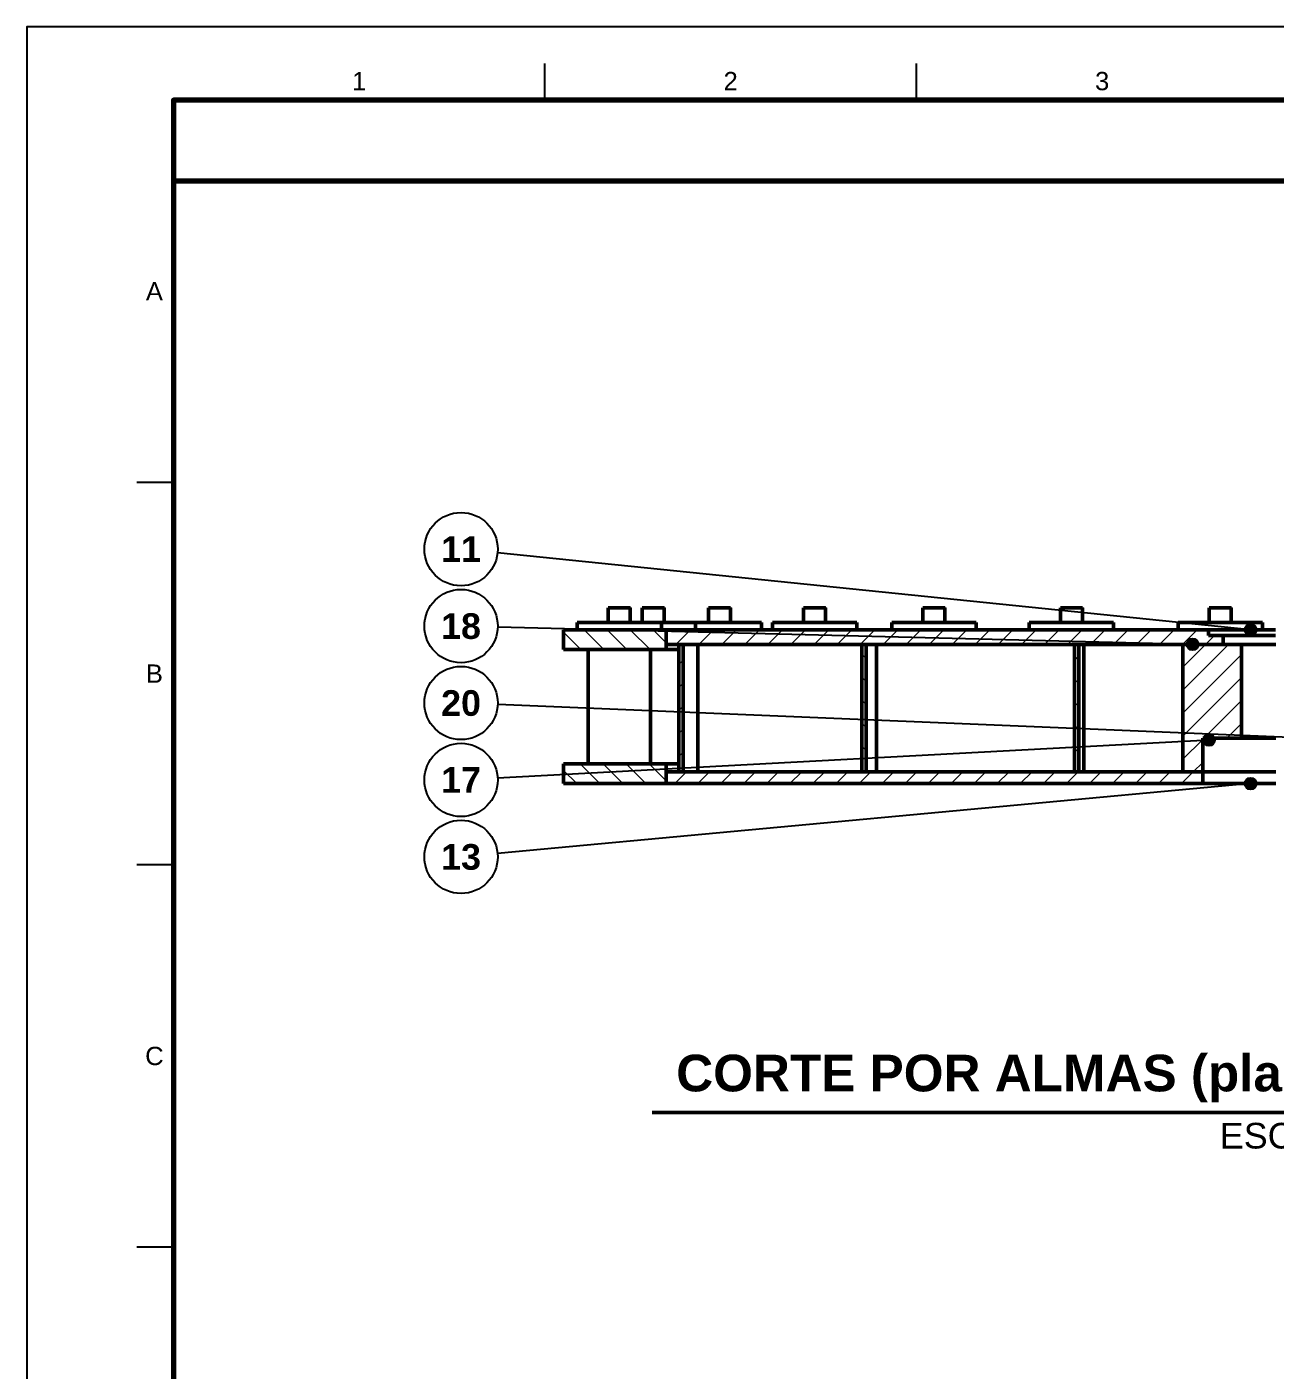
# Model space of a CAD drawing. Header units: millimetres. Extents: x 0 to 841, y 0 to 594.
# Drawn here: x 0 to 170.3, y 410.7 to 594 of the extents above; entities that cross this region are included whole.
import ezdxf
from ezdxf.enums import TextEntityAlignment as Align

# ---------------------------------------------------------------- set-up
doc = ezdxf.new("R2010")
doc.units = ezdxf.units.MM
for name, color, linetype, lineweight in [('ACH', 7, 'CONTINUOUS', 13), ('COTA', 7, 'CONTINUOUS', 25), ('FINA', 7, 'CONTINUOUS', 25), ('MARCO', 7, 'CONTINUOUS', 70), ('TXT', 7, 'CONTINUOUS', 25), ('VIS', 7, 'CONTINUOUS', 50)]:
    doc.layers.add(name, color=color, linetype=linetype, lineweight=lineweight)
doc.styles.add('STD', font='LiberationSans-Regular.ttf')
doc.styles.add('STDB', font='LiberationSans-Bold.ttf')

msp = doc.modelspace()

# ---------------------------------------------------------------- hatches: boundary and pattern name
at = {"layer": 'ACH'}
h = msp.add_hatch(dxfattribs=at)
h.set_pattern_fill('ANSI31', scale=0.7, angle=90)
h.paths.add_polyline_path([(73.24, 509.02), (73.24, 511.72), (87.24, 511.72), (87.24, 509.02)])
h = msp.add_hatch(dxfattribs=at)
h.set_pattern_fill('ANSI31', scale=0.7)
h.paths.add_polyline_path([(87.24, 509.72), (87.24, 511.72), (161.24, 511.72), (161.24, 510.92), (163.24, 510.92), (163.24, 509.72)])
h = msp.add_hatch(color=7, dxfattribs=at)
h.dxf.hatch_style = 1
h.paths.add_polyline_path([(167.77, 511.72), (167.54, 512.28), (166.97, 512.52), (166.4, 512.28), (166.17, 511.72), (166.4, 511.15), (166.97, 510.92), (167.54, 511.15)])
h = msp.add_hatch(dxfattribs=at)
h.set_pattern_fill('ANSI31', scale=0.7)
h.paths.add_polyline_path([(88.94, 492.32), (88.94, 509.72), (89.54, 509.72), (89.54, 492.32)])
h = msp.add_hatch(dxfattribs=at)
h.set_pattern_fill('ANSI31', scale=0.7, angle=90)
h.paths.add_polyline_path([(113.94, 492.32), (113.94, 509.72), (114.54, 509.72), (114.54, 492.32)])
h = msp.add_hatch(dxfattribs=at)
h.set_pattern_fill('ANSI31', scale=0.7)
h.paths.add_polyline_path([(142.94, 492.32), (142.94, 509.72), (143.54, 509.72), (143.54, 492.32)])
h = msp.add_hatch(dxfattribs=at)
h.set_pattern_fill('ANSI31', scale=0.7)
h.paths.add_polyline_path([(157.74, 492.32), (157.74, 509.72), (165.74, 509.72), (165.74, 496.92), (160.44, 496.92), (160.44, 492.32)])
h = msp.add_hatch(color=7, dxfattribs=at)
h.dxf.hatch_style = 1
h.paths.add_polyline_path([(159.85, 509.72), (159.62, 510.28), (159.05, 510.52), (158.49, 510.28), (158.25, 509.72), (158.49, 509.15), (159.05, 508.92), (159.62, 509.15)])
h = msp.add_hatch(color=7, dxfattribs=at)
h.dxf.hatch_style = 1
h.paths.add_polyline_path([(162.11, 496.67), (161.87, 497.23), (161.31, 497.47), (160.74, 497.23), (160.51, 496.67), (160.74, 496.1), (161.31, 495.87), (161.87, 496.1)])
h = msp.add_hatch(dxfattribs=at)
h.set_pattern_fill('ANSI31', scale=0.7, angle=90)
h.paths.add_polyline_path([(73.24, 490.72), (73.24, 493.42), (87.24, 493.42), (87.24, 490.72)])
h = msp.add_hatch(dxfattribs=at)
h.set_pattern_fill('ANSI31', scale=0.7)
h.paths.add_polyline_path([(87.24, 490.72), (87.24, 492.32), (160.44, 492.32), (160.44, 490.72)])
h = msp.add_hatch(color=7, dxfattribs=at)
h.dxf.hatch_style = 1
h.paths.add_polyline_path([(167.77, 490.72), (167.54, 491.28), (166.97, 491.52), (166.4, 491.28), (166.17, 490.72), (166.4, 490.15), (166.97, 489.92), (167.54, 490.15)])

# ---------------------------------------------------------------- linework, layer by layer
at = {"layer": 'COTA'}
for p, q in [((166.97, 511.72), (64.21, 522.21)), ((159.05, 509.72), (64.24, 512.09)), ((174.91, 496.92), (64.24, 501.51)), ((161.31, 496.67), (64.23, 491.48)), ((166.97, 490.72), (64.22, 481.18))]:
    msp.add_line(p, q, dxfattribs=at)
for centre in [(166.97, 511.72), (159.05, 509.72), (161.31, 496.67), (166.97, 490.72)]:
    msp.add_circle(centre, 0.8, dxfattribs=at)
at = {"layer": 'FINA'}
for p, q in [((70.69, 584), (70.69, 589)), ((121.38, 584), (121.38, 589)), ((20, 531.82), (15, 531.82)), ((20, 479.64), (15, 479.64)), ((20, 427.45), (15, 427.45))]:
    msp.add_line(p, q, dxfattribs=at)
msp.add_lwpolyline([(0, 0), (841, 0), (841, 594), (0, 594)], close=True, dxfattribs=at)
for centre in [(59.24, 522.72), (59.24, 512.22), (59.24, 501.72), (59.24, 491.22), (59.24, 480.72)]:
    msp.add_circle(centre, 5, dxfattribs=at)
at = {"layer": 'MARCO'}
for points in [[(20, 10), (831, 10), (831, 584), (20, 584)], [(20, 573), (831, 573), (831, 584), (20, 584)]]:
    msp.add_lwpolyline(points, close=True, dxfattribs=at)
at = {"layer": 'VIS'}
msp.add_line((85.3, 445.82), (261.18, 445.82), dxfattribs=at)
for points in [[(79.32, 514.72), (79.45, 514.72), (79.57, 514.72), (79.69, 514.72), (79.82, 514.72), (79.94, 514.72), (80.06, 514.72), (80.19, 514.72), (80.31, 514.72), (80.44, 514.72), (80.56, 514.72), (80.68, 514.72), (80.81, 514.72), (80.93, 514.72), (81.05, 514.72), (81.18, 514.72), (81.3, 514.72), (81.42, 514.72), (81.55, 514.72), (81.67, 514.72), (81.79, 514.72), (81.92, 514.72), (82.04, 514.72), (82.16, 514.72), (82.29, 514.72)], [(79.32, 514.72), (79.32, 512.72)], [(82.29, 514.72), (82.29, 514.72), (82.3, 514.72), (82.31, 514.72), (82.31, 514.72), (82.32, 514.72), (82.32, 514.72)], [(82.32, 514.72), (82.32, 512.72)], [(83.96, 514.72), (84.08, 514.72), (84.21, 514.72), (84.33, 514.72), (84.45, 514.72), (84.58, 514.72), (84.7, 514.72), (84.82, 514.72), (84.95, 514.72), (85.07, 514.72), (85.19, 514.72), (85.32, 514.72), (85.44, 514.72), (85.56, 514.72), (85.69, 514.72), (85.81, 514.72), (85.93, 514.72), (86.06, 514.72), (86.18, 514.72), (86.3, 514.72), (86.43, 514.72), (86.55, 514.72), (86.67, 514.72), (86.8, 514.72), (86.92, 514.72)], [(83.96, 514.72), (83.96, 512.72)], [(86.92, 514.72), (86.93, 514.72), (86.93, 514.72), (86.94, 514.72), (86.95, 514.72), (86.95, 514.72), (86.96, 514.72)], [(86.96, 514.72), (86.96, 512.72)], [(92.99, 514.72), (93.12, 514.72), (93.24, 514.72), (93.36, 514.72), (93.49, 514.72), (93.61, 514.72), (93.73, 514.72), (93.86, 514.72), (93.98, 514.72), (94.11, 514.72), (94.23, 514.72), (94.35, 514.72), (94.48, 514.72), (94.6, 514.72), (94.72, 514.72), (94.85, 514.72), (94.97, 514.72), (95.09, 514.72), (95.22, 514.72), (95.34, 514.72), (95.46, 514.72), (95.59, 514.72), (95.71, 514.72), (95.83, 514.72), (95.96, 514.72)], [(92.99, 514.72), (92.99, 512.72)], [(95.96, 514.72), (95.96, 514.72), (95.97, 514.72), (95.98, 514.72), (95.98, 514.72), (95.99, 514.72), (95.99, 514.72)], [(95.99, 514.72), (95.99, 512.72)], [(105.98, 514.72), (106.1, 514.72), (106.23, 514.72), (106.35, 514.72), (106.47, 514.72), (106.6, 514.72), (106.72, 514.72), (106.84, 514.72), (106.97, 514.72), (107.09, 514.72), (107.21, 514.72), (107.34, 514.72), (107.46, 514.72), (107.58, 514.72), (107.71, 514.72), (107.83, 514.72), (107.95, 514.72), (108.08, 514.72), (108.2, 514.72), (108.32, 514.72), (108.45, 514.72), (108.57, 514.72), (108.69, 514.72), (108.82, 514.72), (108.94, 514.72)], [(105.98, 514.72), (105.98, 512.72)], [(108.94, 514.72), (108.95, 514.72), (108.95, 514.72), (108.96, 514.72), (108.97, 514.72), (108.97, 514.72), (108.98, 514.72)], [(108.98, 514.72), (108.98, 512.72)], [(122.26, 514.72), (122.38, 514.72), (122.51, 514.72), (122.63, 514.72), (122.75, 514.72), (122.88, 514.72), (123, 514.72), (123.12, 514.72), (123.25, 514.72), (123.37, 514.72), (123.49, 514.72), (123.62, 514.72), (123.74, 514.72), (123.87, 514.72), (123.99, 514.72), (124.11, 514.72), (124.24, 514.72), (124.36, 514.72), (124.48, 514.72), (124.61, 514.72), (124.73, 514.72), (124.85, 514.72), (124.98, 514.72), (125.1, 514.72), (125.22, 514.72)], [(122.26, 514.72), (122.26, 512.72)], [(125.22, 514.72), (125.23, 514.72), (125.24, 514.72), (125.24, 514.72), (125.25, 514.72), (125.25, 514.72), (125.26, 514.72)], [(125.26, 514.72), (125.26, 512.72)], [(141.02, 514.72), (141.15, 514.72), (141.27, 514.72), (141.39, 514.72), (141.52, 514.72), (141.64, 514.72), (141.76, 514.72), (141.89, 514.72), (142.01, 514.72), (142.13, 514.72), (142.26, 514.72), (142.38, 514.72), (142.5, 514.72), (142.63, 514.72), (142.75, 514.72), (142.88, 514.72), (143, 514.72), (143.12, 514.72), (143.25, 514.72), (143.37, 514.72), (143.49, 514.72), (143.62, 514.72), (143.74, 514.72), (143.86, 514.72), (143.99, 514.72)], [(141.02, 514.72), (141.02, 512.72)], [(143.99, 514.72), (143.99, 514.72), (144, 514.72), (144, 514.72), (144.01, 514.72), (144.02, 514.72), (144.02, 514.72)], [(144.02, 514.72), (144.02, 512.72)], [(161.33, 514.72), (161.45, 514.72), (161.57, 514.72), (161.7, 514.72), (161.82, 514.72), (161.94, 514.72), (162.07, 514.72), (162.19, 514.72), (162.31, 514.72), (162.44, 514.72), (162.56, 514.72), (162.68, 514.72), (162.81, 514.72), (162.93, 514.72), (163.05, 514.72), (163.18, 514.72), (163.3, 514.72), (163.43, 514.72), (163.55, 514.72), (163.67, 514.72), (163.8, 514.72), (163.92, 514.72), (164.04, 514.72), (164.17, 514.72), (164.29, 514.72)], [(161.33, 514.72), (161.33, 512.72)], [(164.29, 514.72), (164.3, 514.72), (164.3, 514.72), (164.31, 514.72), (164.31, 514.72), (164.32, 514.72), (164.33, 514.72)], [(164.33, 514.72), (164.33, 512.72)], [(73.24, 511.72), (73.24, 509.02)], [(87.24, 511.72), (73.24, 511.72)], [(75.07, 512.72), (75.2, 512.72), (75.32, 512.72), (75.44, 512.72), (75.56, 512.72), (75.68, 512.72), (75.8, 512.72), (75.92, 512.72), (76.04, 512.72), (76.16, 512.72), (76.28, 512.72), (76.4, 512.72), (76.52, 512.72), (76.64, 512.72), (76.77, 512.72), (76.89, 512.72), (77.01, 512.72), (77.13, 512.72), (77.25, 512.72), (77.37, 512.72), (77.49, 512.72), (77.61, 512.72), (77.73, 512.72), (77.85, 512.72), (77.97, 512.72), (78.09, 512.72), (78.22, 512.72), (78.34, 512.72), (78.46, 512.72), (78.58, 512.72), (78.7, 512.72), (78.82, 512.72), (78.94, 512.72), (79.06, 512.72), (79.18, 512.72), (79.3, 512.72), (79.42, 512.72), (79.54, 512.72), (79.66, 512.72), (79.79, 512.72), (79.91, 512.72), (80.03, 512.72), (80.15, 512.72), (80.27, 512.72), (80.39, 512.72), (80.51, 512.72), (80.63, 512.72), (80.75, 512.72), (80.87, 512.72), (80.99, 512.72), (81.11, 512.72), (81.24, 512.72), (81.36, 512.72), (81.48, 512.72), (81.6, 512.72), (81.72, 512.72), (81.84, 512.72), (81.96, 512.72), (82.08, 512.72), (82.2, 512.72), (82.32, 512.72), (82.44, 512.72), (82.56, 512.72), (82.69, 512.72), (82.81, 512.72), (82.93, 512.72), (83.05, 512.72), (83.17, 512.72), (83.29, 512.72), (83.41, 512.72), (83.53, 512.72), (83.65, 512.72), (83.77, 512.72), (83.89, 512.72), (84.01, 512.72), (84.13, 512.72), (84.26, 512.72), (84.38, 512.72), (84.5, 512.72), (84.62, 512.72), (84.74, 512.72), (84.86, 512.72), (84.98, 512.72), (85.1, 512.72), (85.22, 512.72), (85.34, 512.72), (85.46, 512.72), (85.58, 512.72), (85.71, 512.72), (85.83, 512.72), (85.95, 512.72), (86.07, 512.72), (86.19, 512.72), (86.31, 512.72), (86.43, 512.72)], [(75.07, 512.72), (75.07, 511.72)], [(86.43, 512.72), (86.45, 512.72), (86.48, 512.72), (86.5, 512.72), (86.53, 512.72), (86.55, 512.72), (86.57, 512.72)], [(86.57, 512.72), (86.7, 512.72), (86.82, 512.72), (86.94, 512.72), (87.06, 512.72), (87.18, 512.72), (87.3, 512.72), (87.42, 512.72), (87.55, 512.72), (87.67, 512.72), (87.79, 512.72), (87.91, 512.72), (88.03, 512.72), (88.15, 512.72), (88.27, 512.72), (88.39, 512.72), (88.52, 512.72), (88.64, 512.72), (88.76, 512.72), (88.88, 512.72), (89, 512.72), (89.12, 512.72), (89.24, 512.72), (89.37, 512.72), (89.49, 512.72), (89.61, 512.72), (89.73, 512.72), (89.85, 512.72), (89.97, 512.72), (90.09, 512.72), (90.21, 512.72), (90.34, 512.72), (90.46, 512.72), (90.58, 512.72), (90.7, 512.72), (90.82, 512.72), (90.94, 512.72), (91.06, 512.72)], [(86.57, 512.72), (86.57, 511.72)], [(87.24, 511.72), (87.24, 509.72)], [(161.24, 511.72), (87.24, 511.72)], [(87.24, 511.72), (87.24, 509.02)], [(91.06, 512.72), (91.09, 512.72), (91.11, 512.72), (91.14, 512.72), (91.16, 512.72), (91.18, 512.72), (91.21, 512.72)], [(91.21, 512.72), (91.33, 512.72), (91.45, 512.72), (91.57, 512.72), (91.69, 512.72), (91.81, 512.72), (91.93, 512.72), (92.05, 512.72), (92.17, 512.72), (92.29, 512.72), (92.41, 512.72), (92.53, 512.72), (92.65, 512.72), (92.77, 512.72), (92.89, 512.72), (93.01, 512.72), (93.13, 512.72), (93.25, 512.72), (93.37, 512.72), (93.49, 512.72), (93.61, 512.72), (93.73, 512.72), (93.85, 512.72), (93.97, 512.72), (94.09, 512.72), (94.21, 512.72), (94.33, 512.72), (94.45, 512.72), (94.57, 512.72), (94.69, 512.72), (94.81, 512.72), (94.93, 512.72), (95.05, 512.72), (95.17, 512.72), (95.29, 512.72), (95.41, 512.72), (95.53, 512.72), (95.65, 512.72), (95.77, 512.72), (95.89, 512.72), (96.01, 512.72), (96.13, 512.72), (96.25, 512.72), (96.38, 512.72), (96.5, 512.72), (96.62, 512.72), (96.74, 512.72), (96.86, 512.72), (96.98, 512.72), (97.1, 512.72), (97.22, 512.72), (97.34, 512.72), (97.46, 512.72), (97.58, 512.72), (97.7, 512.72), (97.82, 512.72), (97.94, 512.72), (98.06, 512.72), (98.18, 512.72), (98.3, 512.72), (98.42, 512.72), (98.54, 512.72), (98.66, 512.72), (98.78, 512.72), (98.9, 512.72), (99.02, 512.72), (99.14, 512.72), (99.26, 512.72), (99.38, 512.72), (99.5, 512.72), (99.62, 512.72), (99.74, 512.72), (99.86, 512.72), (99.98, 512.72), (100.1, 512.72)], [(91.21, 512.72), (91.21, 511.72)], [(100.1, 512.72), (100.12, 512.72), (100.15, 512.72), (100.17, 512.72), (100.2, 512.72), (100.22, 512.72), (100.24, 512.72)], [(100.24, 512.72), (100.24, 511.72)], [(101.73, 512.72), (101.85, 512.72), (101.97, 512.72), (102.09, 512.72), (102.21, 512.72), (102.33, 512.72), (102.45, 512.72), (102.57, 512.72), (102.69, 512.72), (102.82, 512.72), (102.94, 512.72), (103.06, 512.72), (103.18, 512.72), (103.3, 512.72), (103.42, 512.72), (103.54, 512.72), (103.66, 512.72), (103.78, 512.72), (103.9, 512.72), (104.02, 512.72), (104.14, 512.72), (104.27, 512.72), (104.39, 512.72), (104.51, 512.72), (104.63, 512.72), (104.75, 512.72), (104.87, 512.72), (104.99, 512.72), (105.11, 512.72), (105.23, 512.72), (105.35, 512.72), (105.47, 512.72), (105.59, 512.72), (105.72, 512.72), (105.84, 512.72), (105.96, 512.72), (106.08, 512.72), (106.2, 512.72), (106.32, 512.72), (106.44, 512.72), (106.56, 512.72), (106.68, 512.72), (106.8, 512.72), (106.92, 512.72), (107.04, 512.72), (107.16, 512.72), (107.29, 512.72), (107.41, 512.72), (107.53, 512.72), (107.65, 512.72), (107.77, 512.72), (107.89, 512.72), (108.01, 512.72), (108.13, 512.72), (108.25, 512.72), (108.37, 512.72), (108.49, 512.72), (108.61, 512.72), (108.74, 512.72), (108.86, 512.72), (108.98, 512.72), (109.1, 512.72), (109.22, 512.72), (109.34, 512.72), (109.46, 512.72), (109.58, 512.72), (109.7, 512.72), (109.82, 512.72), (109.94, 512.72), (110.06, 512.72), (110.19, 512.72), (110.31, 512.72), (110.43, 512.72), (110.55, 512.72), (110.67, 512.72), (110.79, 512.72), (110.91, 512.72), (111.03, 512.72), (111.15, 512.72), (111.27, 512.72), (111.39, 512.72), (111.51, 512.72), (111.63, 512.72), (111.76, 512.72), (111.88, 512.72), (112, 512.72), (112.12, 512.72), (112.24, 512.72), (112.36, 512.72), (112.48, 512.72), (112.6, 512.72), (112.72, 512.72), (112.84, 512.72), (112.96, 512.72), (113.08, 512.72)], [(101.73, 512.72), (101.73, 511.72)], [(113.08, 512.72), (113.11, 512.72), (113.13, 512.72), (113.16, 512.72), (113.18, 512.72), (113.2, 512.72), (113.23, 512.72)], [(113.23, 512.72), (113.23, 511.72)], [(118.01, 512.72), (118.13, 512.72), (118.25, 512.72), (118.37, 512.72), (118.49, 512.72), (118.61, 512.72), (118.74, 512.72), (118.86, 512.72), (118.98, 512.72), (119.1, 512.72), (119.22, 512.72), (119.34, 512.72), (119.46, 512.72), (119.58, 512.72), (119.7, 512.72), (119.82, 512.72), (119.94, 512.72), (120.06, 512.72), (120.19, 512.72), (120.31, 512.72), (120.43, 512.72), (120.55, 512.72), (120.67, 512.72), (120.79, 512.72), (120.91, 512.72), (121.03, 512.72), (121.15, 512.72), (121.27, 512.72), (121.39, 512.72), (121.51, 512.72), (121.63, 512.72), (121.76, 512.72), (121.88, 512.72), (122, 512.72), (122.12, 512.72), (122.24, 512.72), (122.36, 512.72), (122.48, 512.72), (122.6, 512.72), (122.72, 512.72), (122.84, 512.72), (122.96, 512.72), (123.08, 512.72), (123.21, 512.72), (123.33, 512.72), (123.45, 512.72), (123.57, 512.72), (123.69, 512.72), (123.81, 512.72), (123.93, 512.72), (124.05, 512.72), (124.17, 512.72), (124.29, 512.72), (124.41, 512.72), (124.53, 512.72), (124.65, 512.72), (124.78, 512.72), (124.9, 512.72), (125.02, 512.72), (125.14, 512.72), (125.26, 512.72), (125.38, 512.72), (125.5, 512.72), (125.62, 512.72), (125.74, 512.72), (125.86, 512.72), (125.98, 512.72), (126.1, 512.72), (126.23, 512.72), (126.35, 512.72), (126.47, 512.72), (126.59, 512.72), (126.71, 512.72), (126.83, 512.72), (126.95, 512.72), (127.07, 512.72), (127.19, 512.72), (127.31, 512.72), (127.43, 512.72), (127.55, 512.72), (127.68, 512.72), (127.8, 512.72), (127.92, 512.72), (128.04, 512.72), (128.16, 512.72), (128.28, 512.72), (128.4, 512.72), (128.52, 512.72), (128.64, 512.72), (128.76, 512.72), (128.88, 512.72), (129, 512.72), (129.12, 512.72), (129.25, 512.72), (129.37, 512.72)], [(118.01, 512.72), (118.01, 511.72)], [(129.37, 512.72), (129.39, 512.72), (129.41, 512.72), (129.44, 512.72), (129.46, 512.72), (129.49, 512.72), (129.51, 512.72)], [(129.51, 512.72), (129.51, 511.72)], [(136.77, 512.72), (136.89, 512.72), (137.02, 512.72), (137.14, 512.72), (137.26, 512.72), (137.38, 512.72), (137.5, 512.72), (137.62, 512.72), (137.74, 512.72), (137.86, 512.72), (137.98, 512.72), (138.1, 512.72), (138.22, 512.72), (138.34, 512.72), (138.46, 512.72), (138.59, 512.72), (138.71, 512.72), (138.83, 512.72), (138.95, 512.72), (139.07, 512.72), (139.19, 512.72), (139.31, 512.72), (139.43, 512.72), (139.55, 512.72), (139.67, 512.72), (139.79, 512.72), (139.91, 512.72), (140.04, 512.72), (140.16, 512.72), (140.28, 512.72), (140.4, 512.72), (140.52, 512.72), (140.64, 512.72), (140.76, 512.72), (140.88, 512.72), (141, 512.72), (141.12, 512.72), (141.24, 512.72), (141.36, 512.72), (141.48, 512.72), (141.61, 512.72), (141.73, 512.72), (141.85, 512.72), (141.97, 512.72), (142.09, 512.72), (142.21, 512.72), (142.33, 512.72), (142.45, 512.72), (142.57, 512.72), (142.69, 512.72), (142.81, 512.72), (142.93, 512.72), (143.06, 512.72), (143.18, 512.72), (143.3, 512.72), (143.42, 512.72), (143.54, 512.72), (143.66, 512.72), (143.78, 512.72), (143.9, 512.72), (144.02, 512.72), (144.14, 512.72), (144.26, 512.72), (144.38, 512.72), (144.51, 512.72), (144.63, 512.72), (144.75, 512.72), (144.87, 512.72), (144.99, 512.72), (145.11, 512.72), (145.23, 512.72), (145.35, 512.72), (145.47, 512.72), (145.59, 512.72), (145.71, 512.72), (145.83, 512.72), (145.95, 512.72), (146.08, 512.72), (146.2, 512.72), (146.32, 512.72), (146.44, 512.72), (146.56, 512.72), (146.68, 512.72), (146.8, 512.72), (146.92, 512.72), (147.04, 512.72), (147.16, 512.72), (147.28, 512.72), (147.4, 512.72), (147.53, 512.72), (147.65, 512.72), (147.77, 512.72), (147.89, 512.72), (148.01, 512.72), (148.13, 512.72)], [(136.77, 512.72), (136.77, 511.72)], [(148.13, 512.72), (148.15, 512.72), (148.18, 512.72), (148.2, 512.72), (148.23, 512.72), (148.25, 512.72), (148.27, 512.72)], [(148.27, 512.72), (148.27, 511.72)], [(157.08, 512.72), (157.2, 512.72), (157.32, 512.72), (157.44, 512.72), (157.56, 512.72), (157.68, 512.72), (157.8, 512.72), (157.92, 512.72), (158.04, 512.72), (158.16, 512.72), (158.28, 512.72), (158.41, 512.72), (158.53, 512.72), (158.65, 512.72), (158.77, 512.72), (158.89, 512.72), (159.01, 512.72), (159.13, 512.72), (159.25, 512.72), (159.37, 512.72), (159.49, 512.72), (159.61, 512.72), (159.73, 512.72), (159.86, 512.72), (159.98, 512.72), (160.1, 512.72), (160.22, 512.72), (160.34, 512.72), (160.46, 512.72), (160.58, 512.72), (160.7, 512.72), (160.82, 512.72), (160.94, 512.72), (161.06, 512.72), (161.18, 512.72), (161.31, 512.72), (161.43, 512.72), (161.55, 512.72), (161.67, 512.72), (161.79, 512.72), (161.91, 512.72), (162.03, 512.72), (162.15, 512.72), (162.27, 512.72), (162.39, 512.72), (162.51, 512.72), (162.63, 512.72), (162.75, 512.72), (162.88, 512.72), (163, 512.72), (163.12, 512.72), (163.24, 512.72), (163.36, 512.72), (163.48, 512.72), (163.6, 512.72), (163.72, 512.72), (163.84, 512.72), (163.96, 512.72), (164.08, 512.72), (164.2, 512.72), (164.33, 512.72), (164.45, 512.72), (164.57, 512.72), (164.69, 512.72), (164.81, 512.72), (164.93, 512.72), (165.05, 512.72), (165.17, 512.72), (165.29, 512.72), (165.41, 512.72), (165.53, 512.72), (165.65, 512.72), (165.77, 512.72), (165.9, 512.72), (166.02, 512.72), (166.14, 512.72), (166.26, 512.72), (166.38, 512.72), (166.5, 512.72), (166.62, 512.72), (166.74, 512.72), (166.86, 512.72), (166.98, 512.72), (167.1, 512.72), (167.22, 512.72), (167.35, 512.72), (167.47, 512.72), (167.59, 512.72), (167.71, 512.72), (167.83, 512.72), (167.95, 512.72), (168.07, 512.72), (168.19, 512.72), (168.31, 512.72), (168.43, 512.72)], [(157.08, 512.72), (157.08, 511.72)], [(161.24, 511.72), (161.24, 510.92)], [(161.24, 511.72), (161.36, 511.72), (161.48, 511.72), (161.6, 511.72), (161.72, 511.72), (161.84, 511.72), (161.96, 511.72), (162.08, 511.72), (162.2, 511.72), (162.32, 511.72), (162.44, 511.72), (162.56, 511.72), (162.68, 511.72), (162.8, 511.72), (162.92, 511.72), (163.04, 511.72), (163.16, 511.72), (163.28, 511.72), (163.4, 511.72), (163.52, 511.72), (163.64, 511.72), (163.76, 511.72), (163.88, 511.72), (164, 511.72), (164.12, 511.72), (164.24, 511.72), (164.36, 511.72), (164.48, 511.72), (164.6, 511.72), (164.72, 511.72), (164.84, 511.72), (164.96, 511.72), (165.08, 511.72), (165.2, 511.72), (165.32, 511.72), (165.44, 511.72), (165.56, 511.72), (165.68, 511.72), (165.8, 511.72), (165.92, 511.72), (166.04, 511.72), (166.16, 511.72), (166.28, 511.72), (166.4, 511.72), (166.52, 511.72), (166.64, 511.72), (166.76, 511.72), (166.88, 511.72), (167, 511.72), (167.12, 511.72), (167.24, 511.72), (167.36, 511.72), (167.48, 511.72), (167.6, 511.72), (167.72, 511.72), (167.84, 511.72), (167.96, 511.72), (168.08, 511.72), (168.2, 511.72), (168.32, 511.72), (168.44, 511.72), (168.56, 511.72), (168.68, 511.72), (168.8, 511.72), (168.92, 511.72), (169.04, 511.72), (169.16, 511.72), (169.28, 511.72), (169.4, 511.72), (169.52, 511.72), (169.64, 511.72), (169.76, 511.72), (169.88, 511.72), (170, 511.72), (170.12, 511.72), (170.24, 511.72), (170.36, 511.72)], [(168.43, 512.72), (168.46, 512.72), (168.48, 512.72), (168.5, 512.72), (168.53, 512.72), (168.55, 512.72), (168.58, 512.72)], [(168.58, 512.72), (168.58, 511.72)], [(163.24, 509.72), (87.24, 509.72)], [(88.94, 509.72), (88.94, 492.32)], [(89.54, 509.72), (88.94, 509.72)], [(89.54, 509.72), (89.54, 492.32)], [(91.57, 509.72), (91.57, 492.32)], [(113.94, 509.72), (113.94, 492.32)], [(114.54, 509.72), (113.94, 509.72)], [(114.54, 509.72), (114.54, 492.32)], [(115.95, 509.72), (115.95, 492.32)], [(142.94, 509.72), (142.94, 492.32)], [(143.54, 509.72), (142.94, 509.72)], [(143.54, 509.72), (143.54, 492.32)], [(144.22, 509.72), (144.22, 492.32)], [(157.74, 509.72), (157.74, 492.32)], [(165.74, 509.72), (157.74, 509.72)], [(163.24, 510.92), (161.24, 510.92)], [(163.24, 510.92), (163.24, 509.72)], [(163.24, 510.92), (163.36, 510.92), (163.48, 510.92), (163.6, 510.92), (163.72, 510.92), (163.84, 510.92), (163.96, 510.92), (164.08, 510.92), (164.2, 510.92), (164.32, 510.92), (164.44, 510.92), (164.56, 510.92), (164.69, 510.92), (164.81, 510.92), (164.93, 510.92), (165.05, 510.92), (165.17, 510.92), (165.29, 510.92), (165.41, 510.92), (165.53, 510.92), (165.65, 510.92), (165.77, 510.92), (165.89, 510.92), (166.01, 510.92), (166.13, 510.92), (166.25, 510.92), (166.37, 510.92), (166.49, 510.92), (166.61, 510.92), (166.73, 510.92), (166.85, 510.92), (166.97, 510.92), (167.09, 510.92), (167.22, 510.92), (167.34, 510.92), (167.46, 510.92), (167.58, 510.92), (167.7, 510.92), (167.82, 510.92), (167.94, 510.92), (168.06, 510.92), (168.18, 510.92), (168.3, 510.92), (168.42, 510.92), (168.54, 510.92), (168.66, 510.92), (168.78, 510.92), (168.9, 510.92), (169.02, 510.92), (169.14, 510.92), (169.26, 510.92), (169.38, 510.92), (169.5, 510.92), (169.63, 510.92), (169.75, 510.92), (169.87, 510.92), (169.99, 510.92), (170.11, 510.92), (170.23, 510.92), (170.35, 510.92)], [(165.74, 509.72), (165.74, 496.92)], [(170.42, 509.72), (170.3, 509.72), (170.18, 509.72), (170.06, 509.72), (169.94, 509.72), (169.82, 509.72), (169.7, 509.72), (169.58, 509.72), (169.46, 509.72), (169.34, 509.72), (169.22, 509.72), (169.1, 509.72), (168.98, 509.72), (168.86, 509.72), (168.74, 509.72), (168.62, 509.72), (168.5, 509.72), (168.38, 509.72), (168.26, 509.72), (168.14, 509.72), (168.02, 509.72), (167.9, 509.72), (167.78, 509.72), (167.66, 509.72), (167.54, 509.72), (167.42, 509.72), (167.3, 509.72), (167.18, 509.72), (167.06, 509.72), (166.94, 509.72), (166.82, 509.72), (166.7, 509.72), (166.58, 509.72), (166.46, 509.72), (166.34, 509.72), (166.22, 509.72), (166.1, 509.72), (165.98, 509.72), (165.86, 509.72), (165.74, 509.72)], [(87.24, 509.02), (73.24, 509.02)], [(76.57, 509.02), (76.57, 493.42)], [(85.07, 509.02), (85.07, 493.42)], [(88.94, 509.02), (88.82, 509.02), (88.7, 509.02), (88.58, 509.02), (88.45, 509.02), (88.33, 509.02), (88.21, 509.02), (88.09, 509.02), (87.97, 509.02), (87.85, 509.02), (87.73, 509.02), (87.6, 509.02), (87.48, 509.02), (87.36, 509.02), (87.24, 509.02)], [(160.44, 496.92), (160.44, 492.32)], [(165.74, 496.92), (160.44, 496.92)], [(165.74, 496.92), (165.86, 496.92), (165.98, 496.92), (166.1, 496.92), (166.22, 496.92), (166.34, 496.92), (166.46, 496.92), (166.58, 496.92), (166.7, 496.92), (166.82, 496.92), (166.94, 496.92), (167.06, 496.92), (167.18, 496.92), (167.3, 496.92), (167.42, 496.92), (167.54, 496.92), (167.66, 496.92), (167.78, 496.92), (167.9, 496.92), (168.02, 496.92), (168.14, 496.92), (168.26, 496.92), (168.38, 496.92), (168.5, 496.92), (168.62, 496.92), (168.74, 496.92), (168.86, 496.92), (168.98, 496.92), (169.1, 496.92), (169.22, 496.92), (169.34, 496.92), (169.46, 496.92), (169.58, 496.92), (169.7, 496.92), (169.82, 496.92), (169.94, 496.92), (170.06, 496.92), (170.18, 496.92), (170.3, 496.92), (170.42, 496.92)], [(73.24, 493.42), (73.24, 490.72)], [(87.24, 493.42), (73.24, 493.42)], [(87.24, 493.42), (87.24, 490.72)], [(88.94, 493.42), (88.82, 493.42), (88.7, 493.42), (88.58, 493.42), (88.45, 493.42), (88.33, 493.42), (88.21, 493.42), (88.09, 493.42), (87.97, 493.42), (87.85, 493.42), (87.73, 493.42), (87.6, 493.42), (87.48, 493.42), (87.36, 493.42), (87.24, 493.42)], [(87.24, 492.32), (87.24, 490.72)], [(160.44, 492.32), (87.24, 492.32)], [(89.54, 492.32), (88.94, 492.32)], [(114.54, 492.32), (113.94, 492.32)], [(143.54, 492.32), (142.94, 492.32)], [(160.44, 492.32), (157.74, 492.32)], [(160.44, 492.32), (160.44, 490.72)], [(170.42, 492.32), (170.29, 492.32), (170.17, 492.32), (170.05, 492.32), (169.93, 492.32), (169.81, 492.32), (169.69, 492.32), (169.57, 492.32), (169.45, 492.32), (169.33, 492.32), (169.21, 492.32), (169.09, 492.32), (168.97, 492.32), (168.85, 492.32), (168.73, 492.32), (168.61, 492.32), (168.49, 492.32), (168.37, 492.32), (168.25, 492.32), (168.13, 492.32), (168.01, 492.32), (167.89, 492.32), (167.77, 492.32), (167.65, 492.32), (167.53, 492.32), (167.41, 492.32), (167.29, 492.32), (167.17, 492.32), (167.05, 492.32), (166.93, 492.32), (166.81, 492.32), (166.69, 492.32), (166.57, 492.32), (166.45, 492.32), (166.33, 492.32), (166.21, 492.32), (166.09, 492.32), (165.97, 492.32), (165.85, 492.32), (165.73, 492.32), (165.61, 492.32), (165.49, 492.32), (165.37, 492.32), (165.25, 492.32), (165.13, 492.32), (165.01, 492.32), (164.89, 492.32), (164.77, 492.32), (164.65, 492.32), (164.53, 492.32), (164.41, 492.32), (164.29, 492.32), (164.17, 492.32), (164.05, 492.32), (163.92, 492.32), (163.8, 492.32), (163.68, 492.32), (163.56, 492.32), (163.44, 492.32), (163.32, 492.32), (163.2, 492.32), (163.08, 492.32), (162.96, 492.32), (162.84, 492.32), (162.72, 492.32), (162.6, 492.32), (162.48, 492.32), (162.36, 492.32), (162.24, 492.32), (162.12, 492.32), (162, 492.32), (161.88, 492.32), (161.76, 492.32), (161.64, 492.32), (161.52, 492.32), (161.4, 492.32), (161.28, 492.32), (161.16, 492.32), (161.04, 492.32), (160.92, 492.32), (160.8, 492.32), (160.68, 492.32), (160.56, 492.32), (160.44, 492.32)], [(160.44, 492.32), (160.56, 492.32), (160.68, 492.32), (160.8, 492.32), (160.92, 492.32), (161.04, 492.32), (161.16, 492.32), (161.28, 492.32), (161.4, 492.32), (161.52, 492.32), (161.64, 492.32), (161.76, 492.32), (161.88, 492.32), (162, 492.32), (162.12, 492.32), (162.24, 492.32), (162.36, 492.32), (162.48, 492.32), (162.6, 492.32), (162.72, 492.32), (162.84, 492.32), (162.96, 492.32), (163.08, 492.32), (163.2, 492.32), (163.32, 492.32), (163.44, 492.32), (163.56, 492.32), (163.68, 492.32), (163.8, 492.32), (163.92, 492.32), (164.05, 492.32), (164.17, 492.32), (164.29, 492.32), (164.41, 492.32), (164.53, 492.32), (164.65, 492.32), (164.77, 492.32), (164.89, 492.32), (165.01, 492.32), (165.13, 492.32), (165.25, 492.32), (165.37, 492.32), (165.49, 492.32), (165.61, 492.32), (165.73, 492.32), (165.85, 492.32), (165.97, 492.32), (166.09, 492.32), (166.21, 492.32), (166.33, 492.32), (166.45, 492.32), (166.57, 492.32), (166.69, 492.32), (166.81, 492.32), (166.93, 492.32), (167.05, 492.32), (167.17, 492.32), (167.29, 492.32), (167.41, 492.32), (167.53, 492.32), (167.65, 492.32), (167.77, 492.32), (167.89, 492.32), (168.01, 492.32), (168.13, 492.32), (168.25, 492.32), (168.37, 492.32), (168.49, 492.32), (168.61, 492.32), (168.73, 492.32), (168.85, 492.32), (168.97, 492.32), (169.09, 492.32), (169.21, 492.32), (169.33, 492.32), (169.45, 492.32), (169.57, 492.32), (169.69, 492.32), (169.81, 492.32), (169.93, 492.32), (170.05, 492.32), (170.17, 492.32), (170.29, 492.32), (170.42, 492.32)], [(87.24, 490.72), (73.24, 490.72)], [(160.44, 490.72), (87.24, 490.72)], [(170.42, 490.72), (170.29, 490.72), (170.17, 490.72), (170.05, 490.72), (169.93, 490.72), (169.81, 490.72), (169.69, 490.72), (169.57, 490.72), (169.45, 490.72), (169.33, 490.72), (169.21, 490.72), (169.09, 490.72), (168.97, 490.72), (168.85, 490.72), (168.73, 490.72), (168.61, 490.72), (168.49, 490.72), (168.37, 490.72), (168.25, 490.72), (168.13, 490.72), (168.01, 490.72), (167.89, 490.72), (167.77, 490.72), (167.65, 490.72), (167.53, 490.72), (167.41, 490.72), (167.29, 490.72), (167.17, 490.72), (167.05, 490.72), (166.93, 490.72), (166.81, 490.72), (166.69, 490.72), (166.57, 490.72), (166.45, 490.72), (166.33, 490.72), (166.21, 490.72), (166.09, 490.72), (165.97, 490.72), (165.85, 490.72), (165.73, 490.72), (165.61, 490.72), (165.49, 490.72), (165.37, 490.72), (165.25, 490.72), (165.13, 490.72), (165.01, 490.72), (164.89, 490.72), (164.77, 490.72), (164.65, 490.72), (164.53, 490.72), (164.41, 490.72), (164.29, 490.72), (164.17, 490.72), (164.05, 490.72), (163.92, 490.72), (163.8, 490.72), (163.68, 490.72), (163.56, 490.72), (163.44, 490.72), (163.32, 490.72), (163.2, 490.72), (163.08, 490.72), (162.96, 490.72), (162.84, 490.72), (162.72, 490.72), (162.6, 490.72), (162.48, 490.72), (162.36, 490.72), (162.24, 490.72), (162.12, 490.72), (162, 490.72), (161.88, 490.72), (161.76, 490.72), (161.64, 490.72), (161.52, 490.72), (161.4, 490.72), (161.28, 490.72), (161.16, 490.72), (161.04, 490.72), (160.92, 490.72), (160.8, 490.72), (160.68, 490.72), (160.56, 490.72), (160.44, 490.72)]]:
    msp.add_lwpolyline(points, dxfattribs=at)

# ---------------------------------------------------------------- texts
at = {"layer": 'TXT'}
for s, height, style, p in [('1', 2.5, 'STD', (45.34, 586.6)), ('2', 2.5, 'STD', (96.03, 586.6)), ('3', 2.5, 'STD', (146.72, 586.6)), ('A', 2.5, 'STD', (17.4, 557.91)), ('11', 3.5, 'STDB', (59.24, 522.72)), ('18', 3.5, 'STDB', (59.24, 512.22)), ('B', 2.5, 'STD', (17.4, 505.73)), ('20', 3.5, 'STDB', (59.24, 501.72)), ('17', 3.5, 'STDB', (59.24, 491.22)), ('13', 3.5, 'STDB', (59.24, 480.72)), ('C', 2.5, 'STD', (17.4, 453.55))]:
    msp.add_text(s, height=height, dxfattribs=dict(at, style=style)).set_placement(p, align=Align.MIDDLE_CENTER)
at = {"layer": 'TXT', "style": 'STDB'}
msp.add_text('CORTE POR ALMAS (plano a 12,86°, entre nervios)', height=5, dxfattribs=at).set_placement((173.24, 447.22), align=Align.BOTTOM_CENTER)
at = {"layer": 'TXT', "style": 'STD'}
msp.add_text('ESC 1:10', height=3.5, dxfattribs=at).set_placement((173.24, 444.42), align=Align.TOP_CENTER)

doc.saveas('drawing.dxf')
